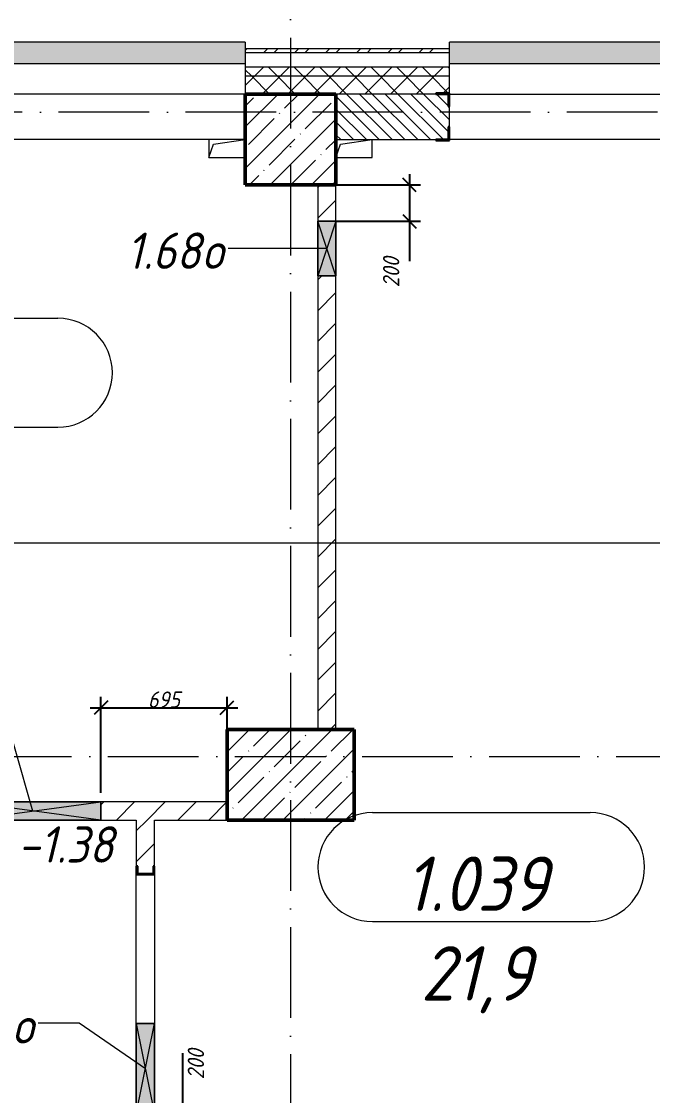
# Model space of a CAD drawing. Header units: millimetres. Extents: x -12989 to 629078, y -109036 to 555275.
# Drawn here: x 594681 to 598158, y 346055 to 351973 of the extents above; entities that cross this region are included whole.
import ezdxf

# ---------------------------------------------------------------- set-up
doc = ezdxf.new("R2010")
doc.units = ezdxf.units.MM
doc.linetypes.add('50_200_ШТРИХ_1Т_ш5_п1_п1_', pattern=[700, 500, -100, 0, -100])
for name, color, linetype, lineweight in [('A-____-____-DIMS', 7, 'Continuous', 9), ('A-DETL-GENF-OTLN', 7, 'Continuous', 9), ('A-GENM-____-IDEN', 7, 'Continuous', 9), ('A-GENM-____-MCUT', 7, 'Continuous', 25), ('A-GENM-____-OTLN', 7, 'Continuous', 9), ('A-GENM-____-OTLN-1', 7, 'Continuous', 25), ('A-GLAZ-____-IDEN', 7, 'Continuous', 9), ('A-GLAZ-____-OTLN', 7, 'Continuous', 9), ('A-WALL-____-MCUT', 7, 'Continuous', 13), ('A-WALL-____-MCUT-1', 7, 'Continuous', 9), ('A-WALL-____-OTLN', 7, 'Continuous', 9), ('A-WALL-____-PATT-1', 7, 'Continuous', 9), ('A-WALL-FNSH-MCUT-1', 7, 'Continuous', 9), ('I-WALL-____-OTLN', 7, 'Continuous', 9), ('S-COLS-____-MCUT', 7, 'Continuous', 50), ('S-COLS-____-OTLN', 7, 'Continuous', 9), ('S-GRID-____-OTLN-1', 7, '50_200_ШТРИХ_1Т_ш5_п1_п1_', 9)]:
    doc.layers.add(name, color=color, linetype=linetype, lineweight=lineweight)
for name, color, linetype, lineweight, true_color in [('A-AREA-IDEN-1', 7, 'Continuous', 9, 0xaaaaaa), ('A-GLAZ-____-OTLN-1', 7, 'Continuous', 9, 0xc0c0c0), ('G-____-____-SYMB-1', 9, 'Continuous', 9, 0x808080)]:
    doc.layers.add(name, color=color, linetype=linetype, lineweight=lineweight, true_color=true_color)
doc.styles.add('ISOCPEUR_I', font='isocpeui.ttf', dxfattribs={"width": 0.9, "height": 2.5})
doc.styles.add('ISOCPEUR_I_11', font='isocpeui.ttf', dxfattribs={"width": 0.9, "height": 200})
doc.styles.add('ISOCPEUR_I_7', font='isocpeui.ttf', dxfattribs={"width": 0.9, "height": 90})
doc.dimstyles.new('ISO-1_8_0_9К_СРЕДНИЙ_Кладочные_1', dxfattribs={"dimscale": 304.8, "dimtxt": 89.638306, "dimasz": 0.246063, "dimexe": 0.19685, "dimexo": 0, "dimgap": 0, "dimtad": 1, "dimdec": 3, "dimrnd": 0.001, "dimdsep": 46, "dimtxsty": 'ISOCPEUR_I_7', "dimblk1": 'OBLIQUE', "dimblk2": 'OBLIQUE', "dimsah": 1, "dimcen": 0.09, "dimdle": 0.19685, "dimazin": 0, "dimtfac": 1, "dimtdec": 4, "dimtix": 1, "dimtmove": 0, "dimatfit": 3, "dimfxl": 1, "dimtvp": 1, "dimtolj": 1, "dimtzin": 0, "dimarcsym": 2})
doc.dimstyles.new('ISO-1_8_0_9К_СРЕДНИЙ_Кладочные_2', dxfattribs={"dimscale": 304.8, "dimtxt": 89.638306, "dimasz": 0.246063, "dimexe": 0.19685, "dimexo": 0, "dimgap": 0, "dimtad": 1, "dimdec": 3, "dimrnd": 0.001, "dimdsep": 46, "dimtxsty": 'ISOCPEUR_I_7', "dimblk1": 'OBLIQUE', "dimblk2": 'OBLIQUE', "dimsah": 1, "dimcen": 0.09, "dimdle": 0.19685, "dimazin": 0, "dimtfac": 1, "dimtdec": 4, "dimtix": 1, "dimtmove": 1, "dimatfit": 3, "dimfxl": 1, "dimtvp": 1, "dimtolj": 1, "dimtzin": 0, "dimarcsym": 2})
pattern_1 = [(45, (513013.31, 265891.49), (-84.85281, 84.85281), [])]
pattern_2 = [(45, (513013.31, 265891.49), (-70.71068, 70.71068), []), (135, (513013.31, 265891.49), (-70.71068, -70.71068), [])]

# ---------------------------------------------------------------- blocks, each defined once
blk = doc.blocks.new('BSC_Колонна _Прямоугольная - 500х500-V45-АР1_План отверстий 1 этажа в осях 1-64_Ю-ЯЯ')
at = {"layer": 'S-COLS-____-OTLN'}
h = blk.add_hatch(dxfattribs=at)
h.set_pattern_fill('FP_52', color=256, style=0, pattern_type=2)
h.set_pattern_definition([(45, (-83150, -85431.04), (-114.04925, 114.04925), []), (45, (-83035.95, -85431.04), (-114.04925, 114.04925), [201.613, -40.323, 3.353, -36.97])])
h.paths.add_polyline_path([(-250, -250), (250, -250), (250, 250), (-250, 250)], flags=0)
at = {"layer": 'S-COLS-____-MCUT'}
for p, q in [((250, 250), (-250, 250)), ((-250, 250), (-250, -250)), ((250, -250), (250, 250)), ((-250, -250), (250, -250))]:
    blk.add_line(p, q, dxfattribs=at)
blk = doc.blocks.new('BSC_Колонна _Прямоугольная - 500х700-V164-АР1_План отверстий 1 этажа в осях 1-64_Ю-ЯЯ')
at = {"layer": 'S-COLS-____-OTLN'}
h = blk.add_hatch(dxfattribs=at)
h.set_pattern_fill('FP_176', color=256, style=0, pattern_type=2)
h.set_pattern_definition([(315, (-81931.04, 83150), (114.04925, 114.04925), []), (315, (-81931.04, 83035.95), (114.04925, 114.04925), [201.613, -40.323, 3.353, -36.97])])
h.paths.add_polyline_path([(-250, -350), (250, -350), (250, 350), (-250, 350)], flags=0)
at = {"layer": 'S-COLS-____-MCUT'}
for p, q in [((250, 350), (-250, 350)), ((-250, 350), (-250, -350)), ((250, -350), (250, 350)), ((-250, -350), (250, -350))]:
    blk.add_line(p, q, dxfattribs=at)
blk = doc.blocks.new('Фахверк_СКБ_Уголок - 250_2700-27497298-АР1_План отверстий 1 этажа в осях 1-64_Ю-ЯЯ')
at = {"layer": 'A-GENM-____-MCUT'}
for p, q in [((200, 181), (125, 181)), ((125, 181), (125, 106)), ((200, 175), (200, 181)), ((131, 106), (131, 175)), ((131, 175), (200, 175)), ((125, 106), (131, 106)), ((131, -6), (125, -6)), ((125, -6), (125, -81)), ((131, -75), (131, -6)), ((125, -81), (200, -81)), ((200, -75), (131, -75)), ((200, -81), (200, -75))]:
    blk.add_line(p, q, dxfattribs=at)
blk = doc.blocks.new('154_Стойка_СКБ_Швеллер - СМ-2230_100-28215779-АР1_План отверстий 1 этажа в осях 1-64_Ю-ЯЯ')
at = {"layer": 'A-GENM-____-MCUT'}
for p, q in [((171, 50), (125, 50)), ((125, 50), (125, -50)), ((129.5, 42.4), (171, 42.4)), ((129.5, -42.4), (129.5, 42.4)), ((171, 42.4), (171, 50)), ((125, -50), (171, -50)), ((171, -42.4), (129.5, -42.4)), ((171, -50), (171, -42.4))]:
    blk.add_line(p, q, dxfattribs=at)
blk = doc.blocks.new('AR_Отверстие прямоугольное _в плите_ - AR_Отверстие прямоугольное _в плите_-V203-АР1_План отверстий 1 этажа в осях 1-64_Ю-ЯЯ')
at = {"layer": 'A-GENM-____-OTLN'}
for p, q in [((-100, -50), (-75, 25)), ((-75, 25), (100, 50)), ((100, -50), (100, 50)), ((-100, -50), (100, -50))]:
    blk.add_line(p, q, dxfattribs=at)
blk = doc.blocks.new('AR_Отверстие прямоугольное _в плите_ - AR_Отверстие прямоугольное _в плите_-30511731-АР1_План отверстий 1 этажа в осях 1-64_Ю-ЯЯ')
at = {"layer": 'A-GENM-____-OTLN'}
for p, q in [((-100, 50), (-100, -50)), ((-100, -50), (-75, 25)), ((-75, 25), (100, 50)), ((-100, -50), (100, -50))]:
    blk.add_line(p, q, dxfattribs=at)
blk = doc.blocks.new('Отлив_СКБ - Отлив витража_120_НВФ-31885689-АР1_План отверстий 1 этажа в осях 1-64_Ю-ЯЯ')
at = {"layer": 'A-GLAZ-____-OTLN-1'}
for points in [[(1800, 2), (1800, 120), (0, 120), (0, 2), (749.6, 2)], [(1800, 0), (1800, 2), (0, 2), (0, 0), (749.6, 0)]]:
    blk.add_hatch(color=256, dxfattribs=at).paths.add_polyline_path(points, flags=0)
at = {"layer": 'A-GLAZ-____-OTLN'}
for p, q in [((0, 83), (0, 120)), ((1800, 120), (0, 120)), ((1800, 120), (1800, 83)), ((0, 2), (1800, 2)), ((1800, 0), (0, 0))]:
    blk.add_line(p, q, dxfattribs=at)
blk = doc.blocks.new('AR_Отверстие прямоугольное _в стене__БезПР - AR_Отверстие прямоугольное _в стене__БезПР-36427942-АР1_План отверстий 1 этажа в осях 1-64_Ю-ЯЯ')
at = {"layer": 'A-GLAZ-____-OTLN'}
blk.add_hatch(color=256, dxfattribs=at).paths.add_polyline_path([(-250, -50), (250, -50), (250, 50), (-250, 50)], flags=0)
at = {"layer": 'A-DETL-GENF-OTLN'}
for p, q in [((-250, -50), (-250, 50)), ((-250, 50), (250, 50)), ((250, 50), (-250, -50)), ((-250, 50), (250, -50)), ((250, 50), (-250, 50)), ((-250, 50), (-250, -50)), ((250, 50), (250, -50)), ((250, -50), (250, 50)), ((250, -50), (-250, -50)), ((-250, -50), (250, -50))]:
    blk.add_line(p, q, dxfattribs=at)
at = {"layer": 'A-GLAZ-____-OTLN'}
blk.add_line((250, 50), (-250, 50), dxfattribs=at)
blk = doc.blocks.new('AR_Отверстие прямоугольное _в стене_ - AR_Отверстие прямоугольное _в стене__ОВ-36708749-АР1_План отверстий 1 этажа в осях 1-64_Ю-ЯЯ')
at = {"layer": 'A-GLAZ-____-OTLN'}
blk.add_hatch(color=256, dxfattribs=at).paths.add_polyline_path([(-375, 50), (-375, -50), (375, -50), (375, 50)], flags=0)
at = {"layer": 'A-DETL-GENF-OTLN'}
for p, q in [((-375, -50), (-375, 50)), ((-375, 50), (375, 50)), ((375, 50), (-375, -50)), ((-375, 50), (375, -50)), ((375, 50), (-375, 50)), ((-375, 50), (-375, -50)), ((375, 50), (375, -50)), ((375, -50), (375, 50)), ((375, -50), (-375, -50)), ((-375, -50), (375, -50))]:
    blk.add_line(p, q, dxfattribs=at)
blk = doc.blocks.new('AR_Отверстие прямоугольное _в стене__БезПР - AR_Отверстие прямоугольное _в стене__БезПР-36429075-АР1_План отверстий 1 этажа в осях 1-64_Ю-ЯЯ')
at = {"layer": 'A-GLAZ-____-OTLN'}
blk.add_hatch(color=256, dxfattribs=at).paths.add_polyline_path([(150, 50), (-150, 50), (-150, -50), (150, -50)], flags=0)
at = {"layer": 'A-DETL-GENF-OTLN'}
for p, q in [((-150, -50), (-150, 50)), ((-150, 50), (150, 50)), ((150, 50), (-150, -50)), ((-150, 50), (150, -50)), ((150, 50), (-150, 50)), ((-150, 50), (-150, -50)), ((150, 50), (150, -50)), ((150, -50), (150, 50)), ((150, -50), (-150, -50)), ((-150, -50), (150, -50))]:
    blk.add_line(p, q, dxfattribs=at)
at = {"layer": 'A-GLAZ-____-OTLN'}
blk.add_line((150, 50), (-150, 50), dxfattribs=at)
blk = doc.blocks.new('_Oblique')
at = {"color": 0, "linetype": 'ByBlock', "lineweight": -2}
blk.add_line((-0.5, -0.5), (0.5, 0.5), dxfattribs=at)
blk = doc.blocks.new('*D5670')
at = {"layer": 'A-____-____-DIMS', "color": 0, "lineweight": -2, "transparency": 16777216}
for p, q in [((595118.3, 347722.5), (595118.3, 348251.4)), ((595813.3, 348072.5), (595813.3, 348251.4)), ((595058.3, 348191.4), (595873.3, 348191.4))]:
    blk.add_line(p, q, dxfattribs=at)
at = {"layer": 'Defpoints', "color": 0, "transparency": 16777216}
for p in [(595813.3, 348191.4), (595813.3, 348072.5), (595118.3, 347722.5)]:
    blk.add_point(p, dxfattribs=at)
at = {"layer": 'A-____-____-DIMS', "color": 0, "lineweight": -2, "transparency": 16777216, "xscale": 75, "yscale": 75, "zscale": 75, "rotation": 180}
blk.add_blockref('_Oblique', (595118.3, 348191.4), dxfattribs=at)
at = {"layer": 'A-____-____-DIMS', "color": 0, "lineweight": -2, "transparency": 16777216, "xscale": 75, "yscale": 75, "zscale": 75}
blk.add_blockref('_Oblique', (595813.3, 348191.4), dxfattribs=at)
at = {"layer": 'A-____-____-DIMS', "color": 0, "transparency": 16777216, "insert": (595465.8, 348236.4), "char_height": 90, "width": 409.578, "attachment_point": 5, "style": 'ISOCPEUR_I_7'}
blk.add_mtext('\\A1;695', dxfattribs=at)
blk = doc.blocks.new('*D5671')
at = {"layer": 'A-____-____-DIMS', "color": 0, "lineweight": -2, "transparency": 16777216}
for p, q in [((595570.4, 345952.5), (595570.4, 346289)), ((595570.4, 345752.5), (595570.4, 346012.5)), ((595413.3, 345952.5), (595630.4, 345952.5)), ((595877.7, 345752.5), (595510.4, 345752.5))]:
    blk.add_line(p, q, dxfattribs=at)
at = {"layer": 'Defpoints', "color": 0, "transparency": 16777216}
for p in [(595413.3, 345952.5), (595570.4, 345752.5), (595877.7, 345752.5)]:
    blk.add_point(p, dxfattribs=at)
at = {"layer": 'A-____-____-DIMS', "color": 0, "lineweight": -2, "transparency": 16777216, "xscale": 75, "yscale": 75, "zscale": 75}
for p, rotation in [((595570.4, 345952.5), 90), ((595570.4, 345752.5), 270)]:
    blk.add_blockref('_Oblique', p, dxfattribs=dict(at, rotation=rotation))
at = {"layer": 'A-____-____-DIMS', "color": 0, "transparency": 16777216, "insert": (595596.5, 346144.2), "char_height": 90, "width": 409.578, "attachment_point": 1, "rotation": 90, "line_spacing_factor": 1.149209, "style": 'ISOCPEUR_I_7'}
blk.add_mtext('\\A1;200', dxfattribs=at)
blk = doc.blocks.new('*D5666')
at = {"layer": 'A-____-____-DIMS', "color": 0, "lineweight": -2, "transparency": 16777216}
for p, q in [((596818.6, 351132.2), (596818.6, 350872.2)), ((596413.3, 351072.2), (596878.6, 351072.2)), ((596413.3, 350872.2), (596878.6, 350872.2)), ((596818.6, 350872.2), (596818.6, 350652.8))]:
    blk.add_line(p, q, dxfattribs=at)
at = {"layer": 'Defpoints', "color": 0, "transparency": 16777216}
for p in [(596413.3, 351072.2), (596413.3, 350872.2), (596818.6, 350872.2)]:
    blk.add_point(p, dxfattribs=at)
at = {"layer": 'A-____-____-DIMS', "color": 0, "lineweight": -2, "transparency": 16777216, "xscale": 75, "yscale": 75, "zscale": 75}
for p, rotation in [((596818.6, 351072.2), 90), ((596818.6, 350872.2), 270)]:
    blk.add_blockref('_Oblique', p, dxfattribs=dict(at, rotation=rotation))
at = {"layer": 'A-____-____-DIMS', "color": 0, "transparency": 16777216, "insert": (596672.6, 350508), "char_height": 90, "width": 409.578, "attachment_point": 1, "rotation": 90, "line_spacing_factor": 1.149209, "style": 'ISOCPEUR_I_7'}
blk.add_mtext('\\A1;200', dxfattribs=at)
blk = doc.blocks.new('AAR_СКБ_Марка_помещения_1_5 ммп - Номер _ Площадь-27962135-АИ_План этажа_Стены_1')
at = {"layer": 'A-AREA-IDEN-1'}
for p, q in [((-2.987, 3), (3.013, 3)), ((-2.987, 0), (3.013, 0))]:
    blk.add_line(p, q, dxfattribs=at)
for centre, start, end in [((-2.987, 1.5), 90, 270), ((3.013, 1.5), 270, 90)]:
    blk.add_arc(centre, 1.5, start, end, dxfattribs=at)

msp = doc.modelspace()

# ---------------------------------------------------------------- hatches: boundary and pattern name
at = {"layer": 'A-WALL-____-PATT-1'}
h = msp.add_hatch(dxfattribs=at)
h.set_pattern_fill('FP_3', color=256, style=0, pattern_type=2)
h.set_pattern_definition([(45, (513013.31, 265891.49), (-85.53659, 85.53659), []), (45, (513070.34, 265891.49), (-85.53659, 85.53659), [])])
h.paths.add_polyline_path([(601372.9355, 351802.5335), (602023.3109, 351802.5335), (602023.3109, 351822.5335), (598838.3109, 351822.5335), (598838.3109, 351802.5335), (600489.1852, 351802.5335)], flags=0)
h.paths.add_polyline_path([(595913.3109, 351802.5335), (597038.3109, 351802.5335), (597038.3109, 351822.5335), (595913.3109, 351822.5335)], flags=0)
h.paths.add_polyline_path([(594113.3109, 351802.5335), (594113.3109, 351822.5335), (590063.3109, 351822.5335), (590063.3109, 351802.5335), (592535.4322, 351802.5335)], flags=0)
h.paths.add_polyline_path([(588116.6805, 351802.5335), (588263.3109, 351802.5335), (588263.3109, 351822.5335), (587748.3109, 351822.5335), (587748.3109, 351802.5335)], flags=0)
h = msp.add_hatch(dxfattribs=at)
h.set_pattern_fill('FP_1', color=256, style=0, pattern_type=2)
h.set_pattern_definition(pattern_2)
h.paths.add_polyline_path([(601372.9355, 351672.5335), (602023.3109, 351672.5335), (602023.3109, 351722.5335), (598838.3109, 351722.5335), (598838.3109, 351672.5335), (600489.1852, 351672.5335)], flags=0)
h.paths.add_polyline_path([(595913.3109, 351672.5335), (597038.3109, 351672.5335), (597038.3109, 351722.5335), (595913.3109, 351722.5335)], flags=0)
h.paths.add_polyline_path([(594113.3109, 351672.5335), (594113.3109, 351722.5335), (590063.3109, 351722.5335), (590063.3109, 351672.5335), (592535.4322, 351672.5335)], flags=0)
h.paths.add_polyline_path([(587748.3109, 351672.5335), (588263.3109, 351672.5335), (588263.3109, 351722.5335), (587748.3109, 351722.5335)], flags=0)
h = msp.add_hatch(dxfattribs=at)
h.set_pattern_fill('FP_1', color=256, style=0, pattern_type=2)
h.set_pattern_definition(pattern_2)
h.paths.add_polyline_path([(602023.3109, 351572.5335), (602023.3109, 351672.5335), (598838.3109, 351672.5335), (598838.3109, 351578.5335), (598913.3109, 351578.5335), (598913.3109, 351572.5335), (601763.3109, 351572.5335)], flags=0)
h.paths.add_polyline_path([(596413.3109, 351572.5335), (596963.3109, 351572.5335), (596963.3109, 351578.5335), (597038.3109, 351578.5335), (597038.3109, 351672.5335), (595913.3109, 351672.5335), (595913.3109, 351572.5335), (596070.4335, 351572.5335)], flags=0)
h.paths.add_polyline_path([(594038.3109, 351572.5335), (594038.3109, 351578.5335), (594113.3109, 351578.5335), (594113.3109, 351672.5335), (590063.3109, 351672.5335), (590063.3109, 351578.5335), (590138.3109, 351578.5335), (590138.3109, 351572.5335), (592535.4322, 351572.5335)], flags=0)
h.paths.add_polyline_path([(588116.6805, 351572.5335), (588263.3109, 351572.5335), (588263.3109, 351672.5335), (587748.3109, 351672.5335), (587748.3109, 351572.5335), (587763.3109, 351572.5335)], flags=0)
h = msp.add_hatch(dxfattribs=at)
h.set_pattern_fill('FP_6', color=256, style=0, pattern_type=2)
h.set_pattern_definition([(135, (513013.31, 265891.49), (-35.35534, -35.35534), [])])
h.paths.add_polyline_path([(598913.3109, 351322.5335), (601763.3109, 351322.5335), (601763.3109, 351572.5335), (598844.3109, 351572.5335), (598844.3109, 351503.5335), (598838.3109, 351503.5335), (598838.3109, 351391.5335), (598844.3109, 351391.5335), (598844.3109, 351322.5335)], flags=0)
h.paths.add_polyline_path([(596413.3109, 351322.5335), (597032.3109, 351322.5335), (597032.3109, 351391.5335), (597038.3109, 351391.5335), (597038.3109, 351503.5335), (597032.3109, 351503.5335), (597032.3109, 351572.5335), (596413.3109, 351572.5335), (596413.3109, 351391.5335)], flags=0)
h = msp.add_hatch(dxfattribs=at)
h.set_pattern_fill('FP_4', color=256, style=0, pattern_type=2)
h.set_pattern_definition(pattern_1)
h.paths.add_polyline_path([(596313.3109, 348072.5335), (596413.3109, 348072.5335), (596413.3109, 350572.186), (596313.3109, 350572.186), (596313.3109, 348947.1112)], flags=0)
h.paths.add_polyline_path([(596313.3109, 350872.186), (596413.3109, 350872.186), (596413.3109, 351072.186), (596313.3109, 351072.186)], flags=0)
h = msp.add_hatch(dxfattribs=at)
h.set_pattern_fill('FP_4', color=256, style=0, pattern_type=2)
h.set_pattern_definition(pattern_1)
h.paths.add_polyline_path([(595813.3109, 347572.5335), (595813.3109, 347672.5335), (595118.3109, 347672.5335), (595118.3109, 347572.5335), (595413.3109, 347572.5335)], flags=0)
h.paths.add_polyline_path([(592063.3109, 347572.5335), (592517.3109, 347572.5335), (592517.3109, 347580.1335), (592558.8109, 347580.1335), (592558.8109, 347664.9335), (592517.3109, 347664.9335), (592517.3109, 347672.5335), (592063.3109, 347672.5335), (592063.3109, 347580.1335)], flags=0)
h.paths.add_polyline_path([(591213.3109, 347572.5335), (591313.3109, 347572.5335), (591313.3109, 347672.5335), (591213.3109, 347672.5335)], flags=0)
h.paths.add_polyline_path([(594368.3109, 347572.5335), (594368.3109, 347672.5335), (593759.3109, 347672.5335), (593759.3109, 347664.9335), (593717.8109, 347664.9335), (593717.8109, 347580.1335), (593759.3109, 347580.1335), (593759.3109, 347572.5335), (594302.9329, 347572.5335)], flags=0)
h = msp.add_hatch(dxfattribs=at)
h.set_pattern_fill('FP_4', color=256, style=0, pattern_type=2)
h.set_pattern_definition(pattern_1)
h.paths.add_polyline_path([(595313.3109, 345752.5335), (595413.3109, 345752.5335), (595413.3109, 345952.5335), (595313.3109, 345952.5335)], flags=0)
h.paths.add_polyline_path([(595405.7109, 347277.0335), (595405.7109, 347318.5335), (595413.3109, 347318.5335), (595413.3109, 347572.5335), (595313.3109, 347572.5335), (595313.3109, 347318.5335), (595320.9109, 347318.5335), (595320.9109, 347277.0335)], flags=0)

# ---------------------------------------------------------------- linework, layer by layer
at = {"layer": 'A-GLAZ-____-IDEN'}
for p, q in [((596363.3109, 350722.186), (595819.0967, 350722.186)), ((594743.3109, 347622.5335), (594533.4917, 348354.4326)), ((594998.1317, 346453.678), (594773.016, 346453.678)), ((595363.3109, 346202.5335), (594998.1317, 346453.678))]:
    msp.add_line(p, q, dxfattribs=at)
at = {"layer": 'A-WALL-____-MCUT'}
for p, q in [((595913.3109, 351802.5335), (597038.3109, 351802.5335)), ((595913.3109, 351802.5335), (595913.3109, 351572.5335)), ((597038.3109, 351578.5335), (597038.3109, 351802.5335)), ((597038.3109, 351391.5335), (597038.3109, 351503.5335)), ((596413.3109, 351322.5335), (596963.3109, 351322.5335))]:
    msp.add_line(p, q, dxfattribs=at)
at = {"layer": 'A-WALL-____-MCUT-1'}
for p, q in [((595913.3109, 351722.5335), (597038.3109, 351722.5335)), ((595913.3109, 351672.5335), (597038.3109, 351672.5335)), ((596963.3109, 351572.5335), (596413.3109, 351572.5335))]:
    msp.add_line(p, q, dxfattribs=at)
at = {"layer": 'A-WALL-____-OTLN'}
for p, q in [((595913.3109, 351572.5335), (594113.3109, 351572.5335)), ((595913.3109, 351572.5335), (595913.3109, 351572.5335)), ((597038.3109, 351572.5335), (598838.3109, 351572.5335)), ((595913.3109, 351322.5335), (594113.3109, 351322.5335)), ((598838.3109, 351322.5335), (597038.3109, 351322.5335))]:
    msp.add_line(p, q, dxfattribs=at)
at = {"layer": 'A-WALL-FNSH-MCUT-1'}
for p, q in [((597038.3109, 351822.5335), (595913.3109, 351822.5335)), ((595913.3109, 351822.5335), (595913.3109, 351802.5335)), ((597038.3109, 351802.5335), (597038.3109, 351822.5335)), ((596313.3109, 351072.186), (596313.3109, 350872.186)), ((596413.3109, 351072.186), (596313.3109, 351072.186)), ((596413.3109, 350872.186), (596413.3109, 351072.186)), ((596313.3109, 350572.186), (596313.3109, 348072.5335)), ((596413.3109, 348072.5335), (596413.3109, 350572.186)), ((595813.3109, 347672.5335), (595118.3109, 347672.5335)), ((595118.3109, 347572.5335), (595313.3109, 347572.5335)), ((595313.3109, 347572.5335), (595313.3109, 347318.5335)), ((595413.3109, 347572.5335), (595813.3109, 347572.5335)), ((595413.3109, 347318.5335), (595413.3109, 347572.5335))]:
    msp.add_line(p, q, dxfattribs=at)
at = {"layer": 'G-____-____-SYMB-1'}
msp.add_line((508098.7087, 349100.5441), (617525.6647, 349100.5441), dxfattribs=at)
at = {"layer": 'I-WALL-____-OTLN'}
for p, q in [((595313.3109, 346452.5335), (595313.3109, 347272.5335)), ((595413.3109, 347272.5335), (595413.3109, 346452.5335))]:
    msp.add_line(p, q, dxfattribs=at)
at = {"layer": 'S-GRID-____-OTLN-1'}
for p, q in [((596163.3109, 356784.3429), (596163.3109, 305473.1205)), ((617087.7175, 351472.5335), (508344.5407, 351472.5335)), ((508344.5407, 347922.5335), (617087.7175, 347922.5335))]:
    msp.add_line(p, q, dxfattribs=at)

# ---------------------------------------------------------------- block references
at = {"layer": 'A-AREA-IDEN-1', "xscale": 199.9999999999999, "yscale": 199.9999999999999, "zscale": 199.9999999999999}
for p in [(594278.9257, 349737.4822), (597211.5029, 347013.6527)]:
    msp.add_blockref('AAR_СКБ_Марка_помещения_1_5 ммп - Номер _ Площадь-27962135-АИ_План этажа_Стены_1', p, dxfattribs=at)
at = {"layer": 'A-GENM-____-OTLN'}
for name, p in [('AR_Отверстие прямоугольное _в плите_ - AR_Отверстие прямоугольное _в плите_-30511731-АР1_План отверстий 1 этажа в осях 1-64_Ю-ЯЯ', (595813.3109, 351272.5335)), ('AR_Отверстие прямоугольное _в плите_ - AR_Отверстие прямоугольное _в плите_-V203-АР1_План отверстий 1 этажа в осях 1-64_Ю-ЯЯ', (596513.3109, 351272.5335))]:
    msp.add_blockref(name, p, dxfattribs=at)
at = {"layer": 'A-GENM-____-OTLN-1'}
for name, p, rotation in [('Фахверк_СКБ_Уголок - 250_2700-27497298-АР1_План отверстий 1 этажа в осях 1-64_Ю-ЯЯ', (597163.3109, 351497.5335), 180), ('154_Стойка_СКБ_Швеллер - СМ-2230_100-28215779-АР1_План отверстий 1 этажа в осях 1-64_Ю-ЯЯ', (595363.3109, 347147.5335), 90)]:
    msp.add_blockref(name, p, dxfattribs=dict(at, rotation=rotation))
at = {"layer": 'A-GLAZ-____-OTLN'}
for p in [(594113.3109, 351739.5335), (597038.3109, 351739.5335)]:
    msp.add_blockref('Отлив_СКБ - Отлив витража_120_НВФ-31885689-АР1_План отверстий 1 этажа в осях 1-64_Ю-ЯЯ', p, dxfattribs=at)
for name, p, rotation in [('AR_Отверстие прямоугольное _в стене__БезПР - AR_Отверстие прямоугольное _в стене__БезПР-36429075-АР1_План отверстий 1 этажа в осях 1-64_Ю-ЯЯ', (596363.3109, 350722.186), 269.9999999999999), ('AR_Отверстие прямоугольное _в стене_ - AR_Отверстие прямоугольное _в стене__ОВ-36708749-АР1_План отверстий 1 этажа в осях 1-64_Ю-ЯЯ', (594743.3109, 347622.5335), 180), ('AR_Отверстие прямоугольное _в стене__БезПР - AR_Отверстие прямоугольное _в стене__БезПР-36427942-АР1_План отверстий 1 этажа в осях 1-64_Ю-ЯЯ', (595363.3109, 346202.5335), 90)]:
    msp.add_blockref(name, p, dxfattribs=dict(at, rotation=rotation))
at = {"layer": 'S-COLS-____-OTLN'}
msp.add_blockref('BSC_Колонна _Прямоугольная - 500х500-V45-АР1_План отверстий 1 этажа в осях 1-64_Ю-ЯЯ', (596163.3109, 351322.5335), dxfattribs=at)
at = {"layer": 'S-COLS-____-OTLN', "rotation": 89.9999999999999}
msp.add_blockref('BSC_Колонна _Прямоугольная - 500х700-V164-АР1_План отверстий 1 этажа в осях 1-64_Ю-ЯЯ', (596163.3109, 347822.5335), dxfattribs=at)

# ---------------------------------------------------------------- texts
at = {"layer": 'A-AREA-IDEN-1', "char_height": 300, "attachment_point": 8, "line_spacing_factor": 1.139951, "style": 'ISOCPEUR_I'}
for s, insert, width in [('\\pxqc,t8.46667,16.93333,25.4,33.86667,42.33333,50.8,59.26667,67.73333,76.2,84.66667,93.13333,101.6,110.06667,118.53333,127,135.46667,143.93333,152.4,160.86667,169.33333,177.8,186.26667,194.73333,203.2,211.66667,220.13333,228.6,237.06667,245.53333,254,262.46667,270.93333;{1.039}', (597186.0739, 347071.9826), 900), ('\\pxqc,t8.46667,16.93333,25.4,33.86667,42.33333,50.8,59.26667,67.73333,76.2,84.66667,93.13333,101.6,110.06667,118.53333,127,135.46667,143.93333,152.4,160.86667,169.33333,177.8,186.26667,194.73333,203.2,211.66667,220.13333,228.6,237.06667,245.53333,254,262.46667,270.93333;{21,9}', (597186.0739, 346508.0346), 702)]:
    msp.add_mtext(s, dxfattribs=dict(at, insert=insert, width=width))
at = {"layer": 'A-GENM-____-IDEN', "insert": (594659.9092, 347538.2198), "char_height": 200, "width": 663.79725, "attachment_point": 1, "style": 'ISOCPEUR_I_11'}
msp.add_mtext('-1.38', dxfattribs=at)
at = {"layer": 'A-GLAZ-____-IDEN', "char_height": 200, "attachment_point": 1, "style": 'ISOCPEUR_I_11'}
for s, insert, width in [('1.68', (595259.6451, 350809.8006), 505.063125), ('\\fISOCPEUR|b0|i1|c204|p34|;\\W.9;о', (595676.3639, 350809.8006), 158.734125), ('\\fISOCPEUR|b0|i1|c204|p34|;\\W.9;о', (594630.4155, 346541.2926), 158.734125)]:
    msp.add_mtext(s, dxfattribs=dict(at, insert=insert, width=width))

# ---------------------------------------------------------------- dimensions: what is measured, and where the dimension line sits
at = {"layer": 'A-____-____-DIMS'}
for base, p1, p2, override, picture, middle in [((596818.6444, 350872.186), (596413.3109, 351072.186), (596413.3109, 350872.186), {"dimpost": '<>', "dimfxl": 200}, '*D5666', (596732.6126, 350652.7977)), ((595570.4238, 345752.5335), (595413.3109, 345952.5335), (595877.6837, 345752.5335), {"dimpost": '<>', "dimfxl": 505.610628}, '*D5671', (595656.4557, 346289.0224))]:
    dim = msp.add_linear_dim(base=base, p1=p1, p2=p2, angle=90, dimstyle='ISO-1_8_0_9К_СРЕДНИЙ_Кладочные_1', override=override, dxfattribs=at)
    dim.commit()
    dim.dimension.update_dxf_attribs({"geometry": picture, "text_midpoint": middle, "dimtype": 160, "text_rotation": 90})
dim = msp.add_linear_dim(base=(595813.3109, 348191.3516), p1=(595118.3109, 347722.5335), p2=(595813.3109, 348072.5335), dimstyle='ISO-1_8_0_9К_СРЕДНИЙ_Кладочные_2', override={"dimpost": '<>', "dimfxl": 778.154869}, dxfattribs=at)
dim.commit()
dim.dimension.update_dxf_attribs({"geometry": '*D5670', "text_midpoint": (595465.8109, 348236.3516)})

doc.saveas('drawing.dxf')
